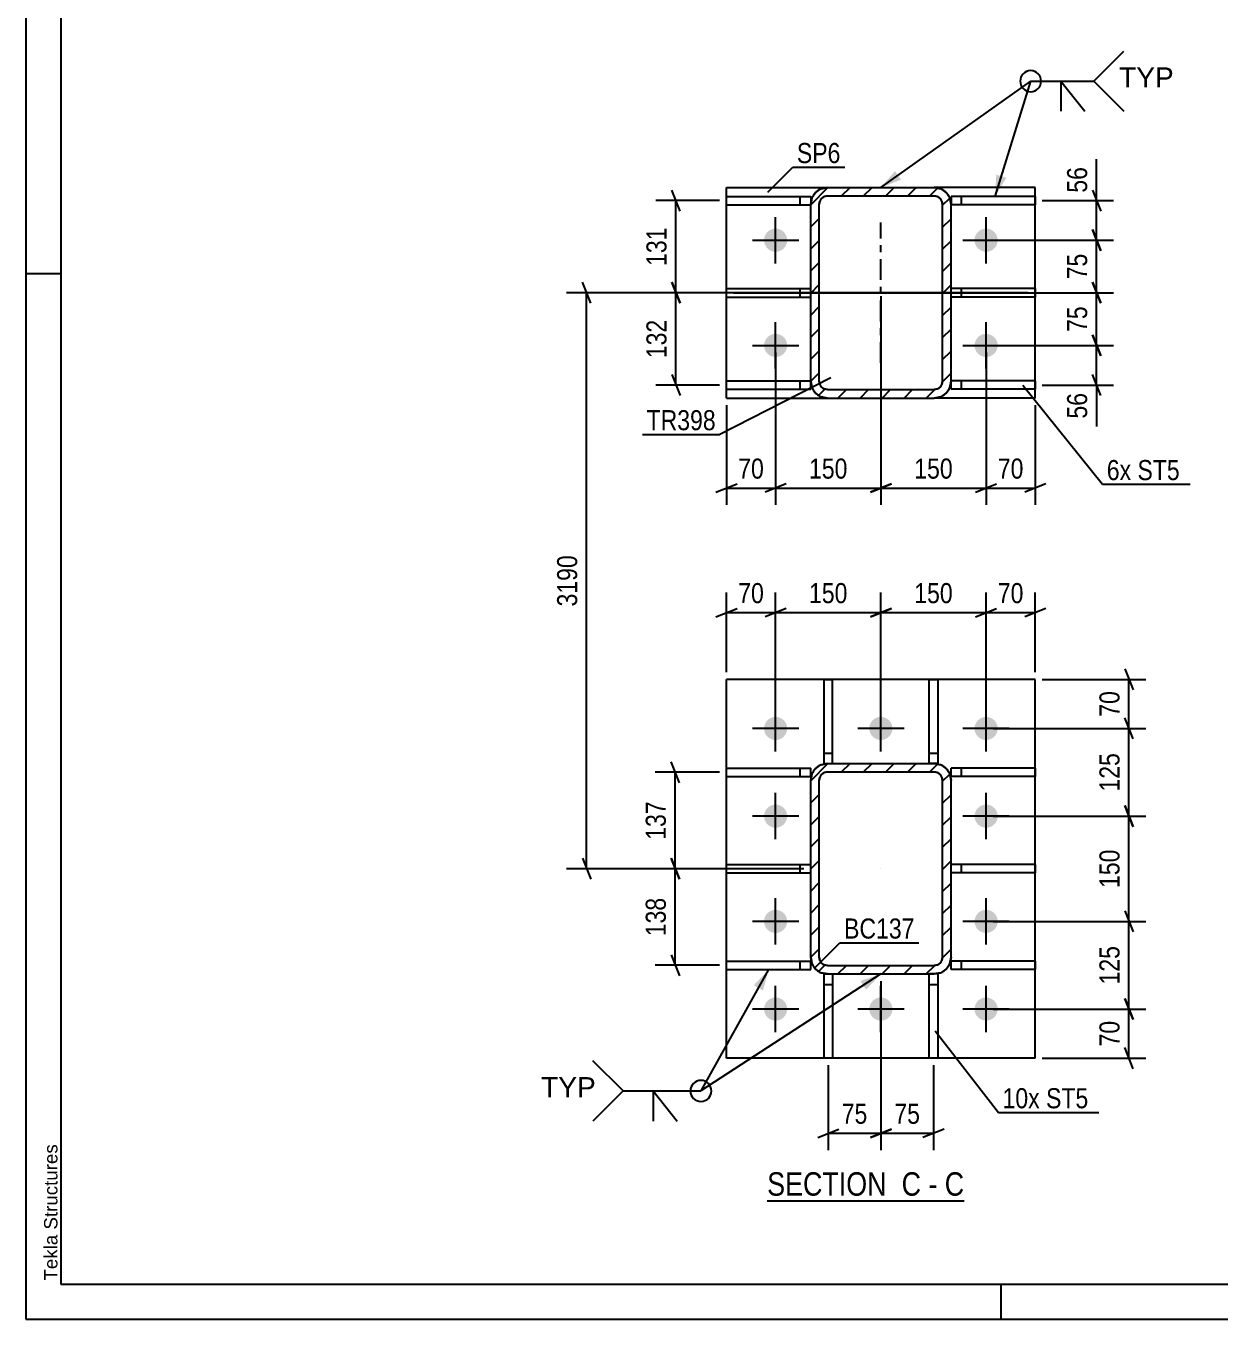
# Model space of a CAD drawing. Header units: millimetres. Extents: x -136 to 1053, y -541 to 300.
# Drawn here: x -136.4 to 33.8, y -541.1 to -356.8 of the extents above; entities that cross this region are included whole.
import ezdxf

# ---------------------------------------------------------------- set-up
doc = ezdxf.new("R2010")
doc.units = ezdxf.units.MM
doc.linetypes.add('DXK_LINE_DOT2', pattern=[3.9198, 1.9599, -1.9599])
doc.linetypes.add('DXK_LINE_DOT3', pattern=[5.9187, 2.979, -0.9799, 0.9799, -0.9799])
doc.styles.add('Arial', font='arial.ttf', dxfattribs={"height": 0.2})
doc.styles.add('Arial Narrow', font='ARIALN.TTF', dxfattribs={"height": 0.2})

# ---------------------------------------------------------------- blocks, each defined once
blk = doc.blocks.new('Unknown-335479020-1133')
at = {"color": 5, "linetype": 'Continuous'}
for p, q in [((-136.43, 299.9), (-136.43, -541.1)), ((-131.43, 294.9), (-131.43, -536.1)), ((-131.43, -392.1), (-136.43, -392.1)), ((-131.43, -536.1), (1047.57, -536.1)), ((2.57, -541.1), (2.57, -536.1)), ((-136.43, -541.1), (1052.57, -541.1))]:
    blk.add_line(p, q, dxfattribs=at)
at = {"color": 174, "linetype": 'Continuous', "style": 'Arial'}
blk.add_text('Tekla Structures', height=1.9102, rotation=90, dxfattribs=at).set_placement((-131.93, -535.6))
blk = doc.blocks.new('Unknown-335479020-14 - 3444')
at = {"color": 6, "linetype": 'Continuous'}
blk.add_line((-30.78, -524.25), (-2.71, -524.25), dxfattribs=at)
at = {"color": 0, "linetype": 'Continuous'}
for points in [[(-12.67, -523.5), (-12.67, -520), (-30.78, -520), (-30.78, -523.5)], [(-8.85, -523.5), (-8.85, -520), (-11.62, -520), (-11.62, -523.5)], [(-6.53, -523.5), (-6.53, -520), (-7.8, -520), (-7.8, -523.5)], [(-2.71, -523.5), (-2.71, -520), (-5.48, -520), (-5.48, -523.5)]]:
    blk.add_wipeout(points, dxfattribs=at)
at = {"color": 7, "linetype": 'Continuous', "style": 'Arial Narrow'}
for s, p in [('SECTION ', (-30.78, -523.5)), ('C', (-11.62, -523.5)), ('C', (-5.48, -523.5)), ('-', (-7.8, -523.5))]:
    blk.add_text(s, height=3.34, dxfattribs=at).set_placement(p)
blk = doc.blocks.new('Part-335479020-3489 - 3444')
at = {"color": 2, "linetype": 'Continuous'}
for p, q in [((-36.58, -395.4), (-36.58, -394.2)), ((-36.58, -394.2), (-24.58, -394.2)), ((-36.58, -395.4), (-24.58, -395.4))]:
    blk.add_line(p, q, dxfattribs=at)
at = {"color": 7, "linetype": 'DXK_LINE_DOT2'}
for p, q in [((-26.08, -395.4), (-26.08, -394.2)), ((-24.58, -395.4), (-24.58, -394.2))]:
    blk.add_line(p, q, dxfattribs=at)
blk = doc.blocks.new('Part-335479020-3537 - 3444')
at = {"color": 2, "linetype": 'Continuous'}
for p, q in [((-22.68, -461.9), (-22.68, -449.9)), ((-22.68, -449.9), (-21.48, -449.9)), ((-21.48, -461.9), (-21.48, -449.9)), ((-22.68, -461.9), (-22.18, -461.9))]:
    blk.add_line(p, q, dxfattribs=at)
at = {"color": 7, "linetype": 'DXK_LINE_DOT2'}
for p, q in [((-22.68, -460.4), (-21.48, -460.4)), ((-22.18, -461.9), (-21.48, -461.9))]:
    blk.add_line(p, q, dxfattribs=at)
blk = doc.blocks.new('Part-335479020-3514 - 3444')
at = {"color": 2, "linetype": 'Continuous'}
for p, q in [((7.42, -407.35), (-4.58, -407.35)), ((-4.58, -408.55), (-4.58, -407.4)), ((7.42, -407.35), (7.42, -408.55)), ((7.42, -408.55), (-4.58, -408.55))]:
    blk.add_line(p, q, dxfattribs=at)
at = {"color": 7, "linetype": 'DXK_LINE_DOT2'}
for p, q in [((-4.58, -407.4), (-4.58, -407.35)), ((-4.58, -407.35), (-4.58, -407.4)), ((-3.08, -408.55), (-3.08, -407.35))]:
    blk.add_line(p, q, dxfattribs=at)
blk = doc.blocks.new('Part-335479020-3499 - 3444')
at = {"color": 2, "linetype": 'Continuous'}
for p, q in [((-36.58, -408.55), (-36.58, -407.35)), ((-36.58, -407.35), (-24.58, -407.35)), ((-24.58, -408.55), (-24.58, -407.4)), ((-36.58, -408.55), (-24.58, -408.55))]:
    blk.add_line(p, q, dxfattribs=at)
at = {"color": 7, "linetype": 'DXK_LINE_DOT2'}
for p, q in [((-26.08, -408.55), (-26.08, -407.35)), ((-24.58, -407.4), (-24.58, -407.35)), ((-24.58, -407.35), (-24.58, -407.4))]:
    blk.add_line(p, q, dxfattribs=at)
blk = doc.blocks.new('Bolt-335479020-3459 - 3444')
at = {"linetype": 'Continuous'}
for points in [[(-31.23, -456.9, -1), (-27.93, -456.9, -1)], [(-16.23, -456.9, -1), (-12.93, -456.9, -1)], [(-1.23, -456.9, -1), (2.07, -456.9, -1)], [(-31.23, -469.4, -1), (-27.93, -469.4, -1)], [(-1.23, -469.4, -1), (2.07, -469.4, -1)], [(-31.23, -484.4, -1), (-27.93, -484.4, -1)], [(-1.23, -484.4, -1), (2.07, -484.4, -1)], [(-31.23, -496.9, -1), (-27.93, -496.9, -1)], [(-16.23, -496.9, -1), (-12.93, -496.9, -1)], [(-1.23, -496.9, -1), (2.07, -496.9, -1)]]:
    blk.add_hatch(color=1, dxfattribs=at).paths.add_polyline_path(points)
at = {"color": 1, "linetype": 'Continuous'}
for p, q in [((-29.58, -460.2), (-29.58, -453.6)), ((-14.58, -460.2), (-14.58, -453.6)), ((0.42, -460.2), (0.42, -453.6)), ((-26.28, -456.9), (-32.88, -456.9)), ((-11.28, -456.9), (-17.88, -456.9)), ((3.72, -456.9), (-2.88, -456.9)), ((-29.58, -472.7), (-29.58, -466.1)), ((0.42, -472.7), (0.42, -466.1)), ((-26.28, -469.4), (-32.88, -469.4)), ((3.72, -469.4), (-2.88, -469.4)), ((-29.58, -487.7), (-29.58, -481.1)), ((0.42, -487.7), (0.42, -481.1)), ((-26.28, -484.4), (-32.88, -484.4)), ((3.72, -484.4), (-2.88, -484.4)), ((-29.58, -500.2), (-29.58, -493.6)), ((-14.58, -500.2), (-14.58, -493.6)), ((0.42, -500.2), (0.42, -493.6)), ((-26.28, -496.9), (-32.88, -496.9)), ((-11.28, -496.9), (-17.88, -496.9)), ((3.72, -496.9), (-2.88, -496.9))]:
    blk.add_line(p, q, dxfattribs=at)
blk = doc.blocks.new('Bolt-335479020-3460 - 3444')
at = {"linetype": 'Continuous'}
for points in [[(-31.23, -387.3, -1), (-27.93, -387.3, -1)], [(-1.23, -387.3, -1), (2.07, -387.3, -1)], [(-31.23, -402.3, -1), (-27.93, -402.3, -1)], [(-1.23, -402.3, -1), (2.07, -402.3, -1)]]:
    blk.add_hatch(color=1, dxfattribs=at).paths.add_polyline_path(points)
at = {"color": 1, "linetype": 'Continuous'}
for p, q in [((-29.58, -390.6), (-29.58, -384)), ((0.42, -390.6), (0.42, -384)), ((-32.88, -387.3), (-26.28, -387.3)), ((-2.88, -387.3), (3.72, -387.3)), ((-29.58, -405.6), (-29.58, -399)), ((0.42, -405.6), (0.42, -399)), ((-32.88, -402.3), (-26.28, -402.3)), ((-2.88, -402.3), (3.72, -402.3))]:
    blk.add_line(p, q, dxfattribs=at)
blk = doc.blocks.new('Part-335479020-3494 - 3444')
at = {"color": 2, "linetype": 'Continuous'}
for p, q in [((-36.58, -382.25), (-36.58, -381.05)), ((-36.58, -381.05), (-24.58, -381.05)), ((-24.58, -381.05), (-24.58, -382.2)), ((-36.58, -382.25), (-24.58, -382.25))]:
    blk.add_line(p, q, dxfattribs=at)
at = {"color": 7, "linetype": 'DXK_LINE_DOT2'}
for p, q in [((-26.08, -382.25), (-26.08, -381.05)), ((-24.58, -382.2), (-24.58, -382.25))]:
    blk.add_line(p, q, dxfattribs=at)
blk = doc.blocks.new('Part-335479020-3504 - 3444')
at = {"color": 2, "linetype": 'Continuous'}
for p, q in [((7.42, -394.2), (-4.58, -394.2)), ((7.42, -394.2), (7.42, -395.4)), ((7.42, -395.4), (-4.58, -395.4))]:
    blk.add_line(p, q, dxfattribs=at)
at = {"color": 7, "linetype": 'DXK_LINE_DOT2'}
for p, q in [((-4.58, -395.4), (-4.58, -394.2)), ((-3.08, -395.4), (-3.08, -394.2))]:
    blk.add_line(p, q, dxfattribs=at)
blk = doc.blocks.new('Part-335479020-3509 - 3444')
at = {"color": 2, "linetype": 'Continuous'}
for p, q in [((7.42, -381.05), (-4.58, -381.05)), ((-4.58, -381.05), (-4.58, -382.2)), ((7.42, -381.05), (7.42, -382.25)), ((7.42, -382.25), (-4.58, -382.25))]:
    blk.add_line(p, q, dxfattribs=at)
at = {"color": 7, "linetype": 'DXK_LINE_DOT2'}
for p, q in [((-3.08, -382.25), (-3.08, -381.05)), ((-4.58, -382.2), (-4.58, -382.25))]:
    blk.add_line(p, q, dxfattribs=at)
blk = doc.blocks.new('Part-335479020-3542 - 3444')
at = {"color": 2, "linetype": 'Continuous'}
for p, q in [((-36.58, -477.5), (-36.58, -476.3)), ((-36.58, -476.3), (-24.58, -476.3)), ((-36.58, -477.5), (-24.58, -477.5))]:
    blk.add_line(p, q, dxfattribs=at)
at = {"color": 7, "linetype": 'DXK_LINE_DOT2'}
for p, q in [((-26.08, -477.5), (-26.08, -476.3)), ((-24.58, -477.5), (-24.58, -476.3))]:
    blk.add_line(p, q, dxfattribs=at)
blk = doc.blocks.new('Part-335479020-3547 - 3444')
at = {"color": 2, "linetype": 'Continuous'}
for p, q in [((-36.58, -491.25), (-36.58, -490.05)), ((-36.58, -490.05), (-24.58, -490.05)), ((-24.58, -491.25), (-24.58, -490.05)), ((-36.58, -491.25), (-24.58, -491.25))]:
    blk.add_line(p, q, dxfattribs=at)
at = {"color": 7, "linetype": 'DXK_LINE_DOT2'}
blk.add_line((-26.08, -491.25), (-26.08, -490.05), dxfattribs=at)
blk = doc.blocks.new('Part-335479020-3552 - 3444')
at = {"color": 2, "linetype": 'Continuous'}
for p, q in [((-36.58, -463.75), (-36.58, -462.55)), ((-36.58, -462.55), (-24.58, -462.55)), ((-24.58, -463.75), (-24.58, -462.55)), ((-36.58, -463.75), (-24.58, -463.75))]:
    blk.add_line(p, q, dxfattribs=at)
at = {"color": 7, "linetype": 'DXK_LINE_DOT2'}
blk.add_line((-26.08, -463.75), (-26.08, -462.55), dxfattribs=at)
blk = doc.blocks.new('Part-335479020-3557 - 3444')
at = {"color": 2, "linetype": 'Continuous'}
for p, q in [((7.42, -476.3), (-4.58, -476.3)), ((7.42, -476.3), (7.42, -477.5)), ((7.42, -477.5), (-4.58, -477.5))]:
    blk.add_line(p, q, dxfattribs=at)
at = {"color": 7, "linetype": 'DXK_LINE_DOT2'}
for p, q in [((-4.58, -477.5), (-4.58, -476.3)), ((-3.08, -477.5), (-3.08, -476.3))]:
    blk.add_line(p, q, dxfattribs=at)
blk = doc.blocks.new('Part-335479020-3562 - 3444')
at = {"color": 2, "linetype": 'Continuous'}
for p, q in [((7.42, -490.05), (-4.58, -490.05)), ((-4.58, -491.25), (-4.58, -490.05)), ((7.42, -490.05), (7.42, -491.25)), ((7.42, -491.25), (-4.58, -491.25))]:
    blk.add_line(p, q, dxfattribs=at)
at = {"color": 7, "linetype": 'DXK_LINE_DOT2'}
blk.add_line((-3.08, -491.25), (-3.08, -490.05), dxfattribs=at)
blk = doc.blocks.new('Part-335479020-3567 - 3444')
at = {"color": 2, "linetype": 'Continuous'}
for p, q in [((7.42, -462.55), (-4.58, -462.55)), ((-4.58, -463.75), (-4.58, -462.55)), ((7.42, -462.55), (7.42, -463.75)), ((7.42, -463.75), (-4.58, -463.75))]:
    blk.add_line(p, q, dxfattribs=at)
at = {"color": 7, "linetype": 'DXK_LINE_DOT2'}
blk.add_line((-3.08, -463.75), (-3.08, -462.55), dxfattribs=at)
blk = doc.blocks.new('Part-335479020-3593 - 3444')
at = {"color": 2, "linetype": 'Continuous'}
for p, q in [((-36.58, -503.9), (-36.58, -449.9)), ((7.42, -449.9), (-36.58, -449.9)), ((7.42, -503.9), (7.42, -449.9)), ((7.42, -503.9), (-36.58, -503.9))]:
    blk.add_line(p, q, dxfattribs=at)
blk = doc.blocks.new('Part-335479020-3576 - 3444')
at = {"linetype": 'Continuous'}
h = blk.add_hatch(dxfattribs=at)
h.set_pattern_fill('', scale=0.7, style=0, pattern_type=0)
h.set_pattern_definition([(45, (-24.5786, -489.5001), (-1.57154, 1.57154), [])])
h.paths.add_polyline_path([(-24.58, -464.3), (-24.58, -489.5), (-24.4, -490.42), (-23.88, -491.2), (-23.1, -491.72), (-22.18, -491.9), (-6.98, -491.9), (-6.06, -491.72), (-5.28, -491.2), (-4.76, -490.42), (-4.58, -489.5), (-4.58, -464.3), (-4.76, -463.38), (-5.28, -462.6), (-6.06, -462.08), (-6.98, -461.9), (-22.18, -461.9), (-23.1, -462.08), (-23.88, -462.6), (-24.4, -463.38)])
h.paths.add_polyline_path([(-23.03, -463.45), (-22.64, -463.19), (-22.18, -463.1), (-6.98, -463.1), (-6.52, -463.19), (-6.13, -463.45), (-5.87, -463.84), (-5.78, -464.3), (-5.78, -489.5), (-5.87, -489.96), (-6.13, -490.35), (-6.52, -490.61), (-6.98, -490.7), (-22.18, -490.7), (-22.64, -490.61), (-23.03, -490.35), (-23.29, -489.96), (-23.38, -489.5), (-23.38, -464.3), (-23.29, -463.84)])
at = {"color": 7, "linetype": 'DXK_LINE_DOT2'}
for p, q in [((-23.1, -462.08), (-22.18, -461.9)), ((-22.18, -461.9), (-6.98, -461.9)), ((-6.98, -461.9), (-6.06, -462.08)), ((-24.58, -464.3), (-24.4, -463.38)), ((-24.58, -489.5), (-24.58, -464.3)), ((-23.29, -463.84), (-23.38, -464.3)), ((-23.38, -489.5), (-23.38, -464.3)), ((-22.18, -463.1), (-22.64, -463.19)), ((-22.18, -463.1), (-6.98, -463.1)), ((-6.52, -463.19), (-6.98, -463.1)), ((-5.78, -464.3), (-5.87, -463.84)), ((-5.78, -489.5), (-5.78, -464.3)), ((-4.76, -463.38), (-4.58, -464.3)), ((-4.58, -489.5), (-4.58, -464.3)), ((-24.4, -490.42), (-24.58, -489.5)), ((-23.38, -489.5), (-23.29, -489.96)), ((-5.87, -489.96), (-5.78, -489.5)), ((-4.58, -489.5), (-4.76, -490.42)), ((-22.18, -491.9), (-23.1, -491.72)), ((-22.64, -490.61), (-22.18, -490.7)), ((-22.18, -490.7), (-6.98, -490.7)), ((-22.18, -491.9), (-6.98, -491.9)), ((-6.98, -490.7), (-6.52, -490.61)), ((-6.06, -491.72), (-6.98, -491.9))]:
    blk.add_line(p, q, dxfattribs=at)
at = {"color": 2, "linetype": 'Continuous'}
for p, q in [((-22.18, -461.9), (-23.1, -462.08)), ((-22.18, -461.9), (-6.98, -461.9)), ((-6.06, -462.08), (-6.98, -461.9)), ((-24.4, -463.38), (-24.58, -464.3)), ((-24.58, -489.5), (-24.58, -464.3)), ((-23.38, -464.3), (-23.29, -463.84)), ((-23.38, -489.5), (-23.38, -464.3)), ((-22.64, -463.19), (-22.18, -463.1)), ((-22.18, -463.1), (-6.98, -463.1)), ((-6.98, -463.1), (-6.52, -463.19)), ((-5.87, -463.84), (-5.78, -464.3)), ((-5.78, -489.5), (-5.78, -464.3)), ((-4.58, -464.3), (-4.76, -463.38)), ((-4.58, -489.5), (-4.58, -464.3)), ((-24.58, -489.5), (-24.4, -490.42)), ((-23.29, -489.96), (-23.38, -489.5)), ((-5.78, -489.5), (-5.87, -489.96)), ((-4.76, -490.42), (-4.58, -489.5)), ((-23.1, -491.72), (-22.18, -491.9)), ((-22.18, -490.7), (-22.64, -490.61)), ((-22.18, -490.7), (-6.98, -490.7)), ((-22.18, -491.9), (-6.98, -491.9)), ((-6.52, -490.61), (-6.98, -490.7)), ((-6.98, -491.9), (-6.06, -491.72))]:
    blk.add_line(p, q, dxfattribs=at)
at = {"color": 7, "linetype": 'DXK_LINE_DOT3'}
blk.add_line((-14.58, -476.9), (-14.58, -476.9), dxfattribs=at)
at = {"color": 7, "linetype": 'DXK_LINE_DOT2'}
for centre, radius, start, end in [((-22.18, -464.3), 2.4, 112.5, 157.5), ((-6.98, -464.3), 2.4, 22.5, 67.5), ((-22.18, -464.3), 1.2, 112.5, 157.5), ((-6.98, -464.3), 1.2, 22.5, 67.5), ((-22.18, -489.5), 1.2, 202.5, 247.5), ((-6.98, -489.5), 1.2, 292.5, 337.5), ((-22.18, -489.5), 2.4, 202.5, 247.5), ((-6.98, -489.5), 2.4, 292.5, 337.5)]:
    blk.add_arc(centre, radius, start, end, dxfattribs=at)
at = {"color": 2, "linetype": 'Continuous'}
for centre, radius, start, end in [((-22.18, -464.3), 2.4, 112.5, 157.5), ((-6.98, -464.3), 2.4, 22.5, 67.5), ((-22.18, -464.3), 1.2, 112.5, 157.5), ((-6.98, -464.3), 1.2, 22.5, 67.5), ((-22.18, -489.5), 1.2, 202.5, 247.5), ((-6.98, -489.5), 1.2, 292.5, 337.5), ((-22.18, -489.5), 2.4, 202.5, 247.5), ((-6.98, -489.5), 2.4, 292.5, 337.5)]:
    blk.add_arc(centre, radius, start, end, dxfattribs=at)
blk = doc.blocks.new('Part-335479020-3581 - 3444')
at = {"linetype": 'Continuous'}
h = blk.add_hatch(dxfattribs=at)
h.set_pattern_fill('', scale=0.7, style=0, pattern_type=0)
h.set_pattern_definition([(45, (-24.5786, -407.4001), (-1.57154, 1.57154), [])])
h.paths.add_polyline_path([(-24.58, -382.2), (-24.58, -407.4), (-24.4, -408.32), (-23.88, -409.1), (-23.1, -409.62), (-22.18, -409.8), (-6.98, -409.8), (-6.06, -409.62), (-5.28, -409.1), (-4.76, -408.32), (-4.58, -407.4), (-4.58, -382.2), (-4.76, -381.28), (-5.28, -380.5), (-6.06, -379.98), (-6.98, -379.8), (-22.18, -379.8), (-23.1, -379.98), (-23.88, -380.5), (-24.4, -381.28)])
h.paths.add_polyline_path([(-23.03, -381.35), (-22.64, -381.09), (-22.18, -381), (-6.98, -381), (-6.52, -381.09), (-6.13, -381.35), (-5.87, -381.74), (-5.78, -382.2), (-5.78, -407.4), (-5.87, -407.86), (-6.13, -408.25), (-6.52, -408.51), (-6.98, -408.6), (-22.18, -408.6), (-22.64, -408.51), (-23.03, -408.25), (-23.29, -407.86), (-23.38, -407.4), (-23.38, -382.2), (-23.29, -381.74)])
at = {"color": 7, "linetype": 'DXK_LINE_DOT2'}
for p, q in [((-24.58, -382.2), (-24.4, -381.28)), ((-23.1, -379.98), (-22.18, -379.8)), ((-22.18, -381), (-22.64, -381.09)), ((-22.18, -379.8), (-6.98, -379.8)), ((-22.18, -381), (-6.98, -381)), ((-6.98, -379.8), (-6.06, -379.98)), ((-6.52, -381.09), (-6.98, -381)), ((-4.76, -381.28), (-4.58, -382.2)), ((-24.58, -407.4), (-24.58, -382.2)), ((-23.29, -381.74), (-23.38, -382.2)), ((-23.38, -407.4), (-23.38, -382.2)), ((-5.78, -382.2), (-5.87, -381.74)), ((-5.78, -407.4), (-5.78, -382.2)), ((-4.58, -407.4), (-4.58, -382.2)), ((-24.4, -408.32), (-24.58, -407.4)), ((-23.38, -407.4), (-23.29, -407.86)), ((-5.87, -407.86), (-5.78, -407.4)), ((-4.58, -407.4), (-4.76, -408.32)), ((-22.64, -408.51), (-22.18, -408.6)), ((-22.18, -408.6), (-6.98, -408.6)), ((-6.98, -408.6), (-6.52, -408.51)), ((-22.18, -409.8), (-23.1, -409.62)), ((-22.18, -409.8), (-6.98, -409.8)), ((-6.06, -409.62), (-6.98, -409.8))]:
    blk.add_line(p, q, dxfattribs=at)
at = {"color": 2, "linetype": 'Continuous'}
for p, q in [((-24.4, -381.28), (-24.58, -382.2)), ((-22.18, -379.8), (-23.1, -379.98)), ((-22.64, -381.09), (-22.18, -381)), ((-22.18, -379.8), (-6.98, -379.8)), ((-22.18, -381), (-6.98, -381)), ((-6.06, -379.98), (-6.98, -379.8)), ((-6.98, -381), (-6.52, -381.09)), ((-4.58, -382.2), (-4.76, -381.28)), ((-24.58, -407.4), (-24.58, -382.2)), ((-23.38, -382.2), (-23.29, -381.74)), ((-23.38, -407.4), (-23.38, -382.2)), ((-5.87, -381.74), (-5.78, -382.2)), ((-5.78, -407.4), (-5.78, -382.2)), ((-4.58, -407.4), (-4.58, -382.2)), ((-24.58, -407.4), (-24.4, -408.32)), ((-23.29, -407.86), (-23.38, -407.4)), ((-5.78, -407.4), (-5.87, -407.86)), ((-4.76, -408.32), (-4.58, -407.4)), ((-22.18, -408.6), (-22.64, -408.51)), ((-22.18, -408.6), (-6.98, -408.6)), ((-6.52, -408.51), (-6.98, -408.6)), ((-23.1, -409.62), (-22.18, -409.8)), ((-22.18, -409.8), (-6.98, -409.8)), ((-6.98, -409.8), (-6.06, -409.62))]:
    blk.add_line(p, q, dxfattribs=at)
at = {"color": 7, "linetype": 'DXK_LINE_DOT3'}
for p, q in [((-14.58, -404.8), (-14.58, -384.8)), ((-24.58, -394.8), (-4.58, -394.8))]:
    blk.add_line(p, q, dxfattribs=at)
at = {"color": 7, "linetype": 'DXK_LINE_DOT2'}
for centre, radius, start, end in [((-22.18, -382.2), 2.4, 112.5, 157.5), ((-22.18, -382.2), 1.2, 112.5, 157.5), ((-6.98, -382.2), 1.2, 22.5, 67.5), ((-6.98, -382.2), 2.4, 22.5, 67.5), ((-22.18, -407.4), 2.4, 202.5, 247.5), ((-22.18, -407.4), 1.2, 202.5, 247.5), ((-6.98, -407.4), 1.2, 292.5, 337.5), ((-6.98, -407.4), 2.4, 292.5, 337.5)]:
    blk.add_arc(centre, radius, start, end, dxfattribs=at)
at = {"color": 2, "linetype": 'Continuous'}
for centre, radius, start, end in [((-22.18, -382.2), 2.4, 112.5, 157.5), ((-22.18, -382.2), 1.2, 112.5, 157.5), ((-6.98, -382.2), 1.2, 22.5, 67.5), ((-6.98, -382.2), 2.4, 22.5, 67.5), ((-22.18, -407.4), 2.4, 202.5, 247.5), ((-22.18, -407.4), 1.2, 202.5, 247.5), ((-6.98, -407.4), 1.2, 292.5, 337.5), ((-6.98, -407.4), 2.4, 292.5, 337.5)]:
    blk.add_arc(centre, radius, start, end, dxfattribs=at)
blk = doc.blocks.new('Part-335479020-3608 - 3444')
at = {"color": 2, "linetype": 'Continuous'}
for p, q in [((-36.58, -409.8), (-36.58, -379.8)), ((-36.58, -379.8), (-22.18, -379.8)), ((7.42, -379.8), (-6.98, -379.8)), ((7.42, -409.8), (7.42, -379.8)), ((-36.58, -409.8), (-22.18, -409.8)), ((7.42, -409.8), (-6.98, -409.8))]:
    blk.add_line(p, q, dxfattribs=at)
at = {"color": 7, "linetype": 'DXK_LINE_DOT2'}
for p, q in [((-22.18, -379.8), (-6.98, -379.8)), ((-22.18, -409.8), (-6.98, -409.8))]:
    blk.add_line(p, q, dxfattribs=at)
blk = doc.blocks.new('Part-335479020-3613 - 3444')
at = {"color": 2, "linetype": 'Continuous'}
for p, q in [((-7.68, -503.9), (-7.68, -491.9)), ((-6.48, -491.9), (-6.98, -491.9)), ((-6.48, -491.9), (-6.48, -503.9)), ((-6.48, -503.9), (-7.68, -503.9))]:
    blk.add_line(p, q, dxfattribs=at)
at = {"color": 7, "linetype": 'DXK_LINE_DOT2'}
for p, q in [((-6.98, -491.9), (-7.68, -491.9)), ((-7.68, -493.4), (-6.48, -493.4))]:
    blk.add_line(p, q, dxfattribs=at)
blk = doc.blocks.new('Part-335479020-3618 - 3444')
at = {"color": 2, "linetype": 'Continuous'}
for p, q in [((-22.68, -503.9), (-22.68, -491.9)), ((-22.68, -491.9), (-22.18, -491.9)), ((-21.48, -491.9), (-21.48, -503.9)), ((-21.48, -503.9), (-22.68, -503.9))]:
    blk.add_line(p, q, dxfattribs=at)
at = {"color": 7, "linetype": 'DXK_LINE_DOT2'}
for p, q in [((-22.18, -491.9), (-21.48, -491.9)), ((-22.68, -493.4), (-21.48, -493.4))]:
    blk.add_line(p, q, dxfattribs=at)
blk = doc.blocks.new('Part-335479020-3623 - 3444')
at = {"color": 2, "linetype": 'Continuous'}
for p, q in [((-7.68, -461.9), (-7.68, -449.9)), ((-7.68, -449.9), (-6.48, -449.9)), ((-6.48, -449.9), (-6.48, -461.9)), ((-6.48, -461.9), (-6.98, -461.9))]:
    blk.add_line(p, q, dxfattribs=at)
at = {"color": 7, "linetype": 'DXK_LINE_DOT2'}
for p, q in [((-7.68, -460.4), (-6.48, -460.4)), ((-6.98, -461.9), (-7.68, -461.9))]:
    blk.add_line(p, q, dxfattribs=at)
blk = doc.blocks.new('StraightDimension-335479020-3792 - 3444')
at = {"color": 7, "linetype": 'Continuous'}
for p, q in [((-14.58, -395.27), (-14.58, -425.04)), ((0.42, -403.3), (0.42, -425.04)), ((-13.08, -422.04), (-16.08, -423.24)), ((-1.08, -423.24), (1.92, -422.04)), ((-14.58, -422.64), (0.42, -422.64))]:
    blk.add_line(p, q, dxfattribs=at)
at = {"color": 0}
blk.add_wipeout([(-3.74, -421.89), (-3.74, -417.69), (-10.42, -417.69), (-10.42, -421.89)], dxfattribs=at)
at = {"color": 3, "style": 'Arial Narrow'}
blk.add_text('150', height=2.863, dxfattribs=at).set_placement((-9.82, -421.29))
blk = doc.blocks.new('StraightDimension-335479020-3718 - 3444')
at = {"color": 7, "linetype": 'Continuous'}
for p, q in [((20.18, -495.4), (21.38, -498.4)), ((1.42, -496.9), (23.18, -496.9)), ((20.78, -503.9), (20.78, -496.9)), ((21.38, -505.4), (20.18, -502.4)), ((8.42, -503.9), (23.18, -503.9))]:
    blk.add_line(p, q, dxfattribs=at)
at = {"color": 0}
blk.add_wipeout([(20.03, -497.97), (15.83, -497.97), (15.83, -502.83), (20.03, -502.83)], dxfattribs=at)
at = {"color": 3, "style": 'Arial Narrow'}
blk.add_text('70', height=2.863, rotation=90.0002, dxfattribs=at).set_placement((19.43, -502.23))
blk = doc.blocks.new('StraightDimension-335479020-13822 - 3444')
at = {"color": 7, "linetype": 'Continuous'}
for p, q in [((20.18, -482.9), (21.38, -485.9)), ((1.42, -484.4), (23.18, -484.4)), ((20.78, -496.9), (20.78, -484.4)), ((21.38, -498.4), (20.18, -495.4)), ((1.42, -496.9), (23.18, -496.9))]:
    blk.add_line(p, q, dxfattribs=at)
at = {"color": 0}
blk.add_wipeout([(20.03, -487.31), (15.83, -487.31), (15.83, -493.99), (20.03, -493.99)], dxfattribs=at)
at = {"color": 3, "style": 'Arial Narrow'}
blk.add_text('125', height=2.863, rotation=90.0002, dxfattribs=at).set_placement((19.43, -493.39))
blk = doc.blocks.new('StraightDimension-335479020-3812 - 3444')
at = {"color": 7, "linetype": 'Continuous'}
for p, q in [((15.57, -380.15), (16.77, -383.15)), ((8.42, -381.65), (18.57, -381.65)), ((16.17, -387.3), (16.17, -381.65)), ((16.77, -388.8), (15.57, -385.8)), ((1.42, -387.3), (18.57, -387.3))]:
    blk.add_line(p, q, dxfattribs=at)
at = {"color": 0}
blk.add_wipeout([(15.42, -376.27), (11.22, -376.27), (11.22, -381.13), (15.42, -381.13)], dxfattribs=at)
at = {"color": 7, "linetype": 'Continuous'}
blk.add_line((16.17, -381.65), (16.17, -375.74), dxfattribs=at)
blk.add_line((16.17, -381.65), (16.17, -375.74), dxfattribs=at)
at = {"color": 3, "style": 'Arial Narrow'}
blk.add_text('56', height=2.863, rotation=90.0002, dxfattribs=at).set_placement((14.82, -380.53))
blk = doc.blocks.new('StraightDimension-335479020-3759 - 3444')
at = {"color": 7, "linetype": 'Continuous'}
for p, q in [((-55.91, -396.3), (-57.11, -393.3)), ((-25.58, -394.8), (-59.36, -394.8)), ((-56.51, -476.9), (-56.51, -394.8)), ((-57.11, -475.4), (-55.91, -478.4)), ((-25.58, -476.9), (-59.36, -476.9))]:
    blk.add_line(p, q, dxfattribs=at)
at = {"color": 0}
blk.add_wipeout([(-57.26, -431.59), (-61.46, -431.59), (-61.46, -440.11), (-57.26, -440.11)], dxfattribs=at)
at = {"color": 3, "style": 'Arial Narrow'}
blk.add_text('3190', height=2.863, rotation=90.0002, dxfattribs=at).set_placement((-57.86, -439.51))
blk = doc.blocks.new('StraightDimension-335479020-13826 - 3444')
at = {"color": 7, "linetype": 'Continuous'}
for p, q in [((1.42, -456.9), (23.18, -456.9)), ((21.38, -458.4), (20.18, -455.4)), ((20.78, -469.4), (20.78, -456.9)), ((20.18, -467.9), (21.38, -470.9)), ((1.42, -469.4), (23.18, -469.4))]:
    blk.add_line(p, q, dxfattribs=at)
at = {"color": 0}
blk.add_wipeout([(20.03, -459.81), (15.83, -459.81), (15.83, -466.49), (20.03, -466.49)], dxfattribs=at)
at = {"color": 3, "style": 'Arial Narrow'}
blk.add_text('125', height=2.863, rotation=90.0002, dxfattribs=at).set_placement((19.43, -465.89))
blk = doc.blocks.new('StraightDimension-335479020-3818 - 3444')
at = {"color": 7, "linetype": 'Continuous'}
for p, q in [((15.57, -385.8), (16.77, -388.8)), ((1.42, -387.3), (18.57, -387.3)), ((16.17, -394.8), (16.17, -387.3)), ((16.77, -396.3), (15.57, -393.3)), ((-35.58, -394.8), (18.57, -394.8))]:
    blk.add_line(p, q, dxfattribs=at)
at = {"color": 0}
blk.add_wipeout([(15.42, -388.62), (11.22, -388.62), (11.22, -393.48), (15.42, -393.48)], dxfattribs=at)
at = {"color": 3, "style": 'Arial Narrow'}
blk.add_text('75', height=2.863, rotation=90.0002, dxfattribs=at).set_placement((14.82, -392.88))
blk = doc.blocks.new('StraightDimension-335479020-13824 - 3444')
at = {"color": 7, "linetype": 'Continuous'}
for p, q in [((21.38, -470.9), (20.18, -467.9)), ((1.42, -469.4), (23.18, -469.4)), ((20.78, -484.4), (20.78, -469.4)), ((20.18, -482.9), (21.38, -485.9)), ((1.42, -484.4), (23.18, -484.4))]:
    blk.add_line(p, q, dxfattribs=at)
at = {"color": 0}
blk.add_wipeout([(20.03, -473.56), (15.83, -473.56), (15.83, -480.24), (20.03, -480.24)], dxfattribs=at)
at = {"color": 3, "style": 'Arial Narrow'}
blk.add_text('150', height=2.863, rotation=90.0002, dxfattribs=at).set_placement((19.43, -479.64))
blk = doc.blocks.new('StraightDimension-335479020-3736 - 3444')
at = {"color": 7, "linetype": 'Continuous'}
for p, q in [((-43.28, -464.65), (-44.48, -461.65)), ((-37.58, -463.15), (-46.73, -463.15)), ((-43.88, -476.9), (-43.88, -463.15)), ((-44.48, -475.4), (-43.28, -478.4)), ((-37.58, -476.9), (-46.73, -476.9))]:
    blk.add_line(p, q, dxfattribs=at)
at = {"color": 0}
blk.add_wipeout([(-44.63, -466.68), (-48.83, -466.68), (-48.83, -473.37), (-44.63, -473.37)], dxfattribs=at)
at = {"color": 3, "style": 'Arial Narrow'}
blk.add_text('137', height=2.863, rotation=90.0002, dxfattribs=at).set_placement((-45.23, -472.77))
blk = doc.blocks.new('StraightDimension-335479020-3751 - 3444')
at = {"color": 7, "linetype": 'Continuous'}
for p, q in [((-43.18, -396.3), (-44.38, -393.3)), ((6.42, -394.8), (-46.63, -394.8)), ((-43.78, -407.95), (-43.78, -394.8)), ((-44.38, -406.45), (-43.18, -409.45)), ((-37.58, -407.95), (-46.63, -407.95))]:
    blk.add_line(p, q, dxfattribs=at)
at = {"color": 0}
blk.add_wipeout([(-44.53, -398.03), (-48.73, -398.03), (-48.73, -404.72), (-44.53, -404.72)], dxfattribs=at)
at = {"color": 3, "style": 'Arial Narrow'}
blk.add_text('132', height=2.863, rotation=90.0002, dxfattribs=at).set_placement((-45.13, -404.12))
blk = doc.blocks.new('StraightDimension-335479020-3666 - 3444')
at = {"color": 7, "linetype": 'Continuous'}
for p, q in [((-14.58, -492.9), (-14.58, -517)), ((-7.08, -504.9), (-7.08, -517)), ((-16.08, -515.2), (-13.08, -514)), ((-5.58, -514), (-8.58, -515.2)), ((-14.58, -514.6), (-7.08, -514.6))]:
    blk.add_line(p, q, dxfattribs=at)
at = {"color": 0}
blk.add_wipeout([(-8.4, -513.85), (-8.4, -509.65), (-13.26, -509.65), (-13.26, -513.85)], dxfattribs=at)
at = {"color": 3, "style": 'Arial Narrow'}
blk.add_text('75', height=2.863, dxfattribs=at).set_placement((-12.66, -513.25))
blk = doc.blocks.new('StraightDimension-335479020-3671 - 3444')
at = {"color": 7, "linetype": 'Continuous'}
for p, q in [((-14.58, -492.9), (-14.58, -517)), ((-22.08, -504.9), (-22.08, -517)), ((-23.58, -515.2), (-20.58, -514)), ((-13.08, -514), (-16.08, -515.2)), ((-22.08, -514.6), (-14.58, -514.6))]:
    blk.add_line(p, q, dxfattribs=at)
at = {"color": 0}
blk.add_wipeout([(-15.9, -513.85), (-15.9, -509.65), (-20.76, -509.65), (-20.76, -513.85)], dxfattribs=at)
at = {"color": 3, "style": 'Arial Narrow'}
blk.add_text('75', height=2.863, dxfattribs=at).set_placement((-20.16, -513.25))
blk = doc.blocks.new('StraightDimension-335479020-3681 - 3444')
at = {"color": 7, "linetype": 'Continuous'}
for p, q in [((-36.58, -448.9), (-36.58, -437.54)), ((-29.58, -455.9), (-29.58, -437.54)), ((-38.08, -440.99), (-35.08, -439.79)), ((-36.58, -440.39), (-29.58, -440.39)), ((-28.08, -439.79), (-31.08, -440.99))]:
    blk.add_line(p, q, dxfattribs=at)
at = {"color": 0}
blk.add_wipeout([(-30.65, -439.64), (-30.65, -435.44), (-35.51, -435.44), (-35.51, -439.64)], dxfattribs=at)
at = {"color": 3, "style": 'Arial Narrow'}
blk.add_text('70', height=2.863, dxfattribs=at).set_placement((-34.91, -439.04))
blk = doc.blocks.new('StraightDimension-335479020-13806 - 3444')
at = {"color": 7, "linetype": 'Continuous'}
for p, q in [((-29.58, -455.9), (-29.58, -437.54)), ((-14.58, -455.9), (-14.58, -437.54)), ((-28.08, -439.79), (-31.08, -440.99)), ((-29.58, -440.39), (-14.58, -440.39)), ((-16.08, -440.99), (-13.08, -439.79))]:
    blk.add_line(p, q, dxfattribs=at)
at = {"color": 0}
blk.add_wipeout([(-18.74, -439.64), (-18.74, -435.44), (-25.42, -435.44), (-25.42, -439.64)], dxfattribs=at)
at = {"color": 3, "style": 'Arial Narrow'}
blk.add_text('150', height=2.863, dxfattribs=at).set_placement((-24.82, -439.04))
blk = doc.blocks.new('StraightDimension-335479020-3691 - 3444')
at = {"color": 7, "linetype": 'Continuous'}
for p, q in [((0.42, -455.9), (0.42, -437.54)), ((7.42, -448.9), (7.42, -437.54)), ((-1.08, -440.99), (1.92, -439.79)), ((0.42, -440.39), (7.42, -440.39)), ((8.92, -439.79), (5.92, -440.99))]:
    blk.add_line(p, q, dxfattribs=at)
at = {"color": 0}
blk.add_wipeout([(6.35, -439.64), (6.35, -435.44), (1.49, -435.44), (1.49, -439.64)], dxfattribs=at)
at = {"color": 3, "style": 'Arial Narrow'}
blk.add_text('70', height=2.863, dxfattribs=at).set_placement((2.09, -439.04))
blk = doc.blocks.new('StraightDimension-335479020-3836 - 3444')
at = {"color": 7, "linetype": 'Continuous'}
for p, q in [((15.57, -400.8), (16.77, -403.8)), ((1.42, -402.3), (18.57, -402.3)), ((16.17, -407.95), (16.17, -402.3)), ((16.77, -409.45), (15.57, -406.45)), ((8.42, -407.95), (18.57, -407.95))]:
    blk.add_line(p, q, dxfattribs=at)
at = {"color": 0}
blk.add_wipeout([(15.42, -408.48), (11.22, -408.48), (11.22, -413.33), (15.42, -413.33)], dxfattribs=at)
at = {"color": 7, "linetype": 'Continuous'}
blk.add_line((16.17, -407.95), (16.17, -413.86), dxfattribs=at)
blk.add_line((16.17, -407.95), (16.17, -413.86), dxfattribs=at)
at = {"color": 3, "style": 'Arial Narrow'}
blk.add_text('56', height=2.863, rotation=90.0002, dxfattribs=at).set_placement((14.82, -412.73))
blk = doc.blocks.new('StraightDimension-335479020-3708 - 3444')
at = {"color": 7, "linetype": 'Continuous'}
for p, q in [((20.18, -448.4), (21.38, -451.4)), ((8.42, -449.9), (23.18, -449.9)), ((20.78, -456.9), (20.78, -449.9)), ((1.42, -456.9), (23.18, -456.9)), ((21.38, -458.4), (20.18, -455.4))]:
    blk.add_line(p, q, dxfattribs=at)
at = {"color": 0}
blk.add_wipeout([(20.03, -450.97), (15.83, -450.97), (15.83, -455.83), (20.03, -455.83)], dxfattribs=at)
at = {"color": 3, "style": 'Arial Narrow'}
blk.add_text('70', height=2.863, rotation=90.0002, dxfattribs=at).set_placement((19.43, -455.23))
blk = doc.blocks.new('StraightDimension-335479020-3729 - 3444')
at = {"color": 7, "linetype": 'Continuous'}
for p, q in [((-43.28, -478.4), (-44.48, -475.4)), ((-37.58, -476.9), (-46.73, -476.9)), ((-43.88, -490.65), (-43.88, -476.9)), ((-44.48, -489.15), (-43.28, -492.15)), ((-37.58, -490.65), (-46.73, -490.65))]:
    blk.add_line(p, q, dxfattribs=at)
at = {"color": 0}
blk.add_wipeout([(-44.63, -480.43), (-48.83, -480.43), (-48.83, -487.12), (-44.63, -487.12)], dxfattribs=at)
at = {"color": 3, "style": 'Arial Narrow'}
blk.add_text('138', height=2.863, rotation=90.0002, dxfattribs=at).set_placement((-45.23, -486.52))
blk = doc.blocks.new('StraightDimension-335479020-3744 - 3444')
at = {"color": 7, "linetype": 'Continuous'}
for p, q in [((-43.18, -383.15), (-44.38, -380.15)), ((-37.58, -381.65), (-46.63, -381.65)), ((-43.78, -394.8), (-43.78, -381.65)), ((-44.38, -393.3), (-43.18, -396.3)), ((6.42, -394.8), (-46.63, -394.8))]:
    blk.add_line(p, q, dxfattribs=at)
at = {"color": 0}
blk.add_wipeout([(-44.53, -384.88), (-48.73, -384.88), (-48.73, -391.57), (-44.53, -391.57)], dxfattribs=at)
at = {"color": 3, "style": 'Arial Narrow'}
blk.add_text('131', height=2.863, rotation=90.0002, dxfattribs=at).set_placement((-45.13, -390.97))
blk = doc.blocks.new('StraightDimension-335479020-3773 - 3444')
at = {"color": 7, "linetype": 'Continuous'}
for p, q in [((-29.58, -403.3), (-29.58, -425.04)), ((-36.58, -410.8), (-36.58, -425.04)), ((-38.08, -423.24), (-35.08, -422.04)), ((-28.08, -422.04), (-31.08, -423.24)), ((-36.58, -422.64), (-29.58, -422.64))]:
    blk.add_line(p, q, dxfattribs=at)
at = {"color": 0}
blk.add_wipeout([(-30.65, -421.89), (-30.65, -417.69), (-35.51, -417.69), (-35.51, -421.89)], dxfattribs=at)
at = {"color": 3, "style": 'Arial Narrow'}
blk.add_text('70', height=2.863, dxfattribs=at).set_placement((-34.91, -421.29))
blk = doc.blocks.new('StraightDimension-335479020-3783 - 3444')
at = {"color": 7, "linetype": 'Continuous'}
for p, q in [((-14.58, -395.27), (-14.58, -425.04)), ((-29.58, -403.3), (-29.58, -425.04)), ((-28.08, -422.04), (-31.08, -423.24)), ((-16.08, -423.24), (-13.08, -422.04)), ((-29.58, -422.64), (-14.58, -422.64))]:
    blk.add_line(p, q, dxfattribs=at)
at = {"color": 0}
blk.add_wipeout([(-18.74, -421.89), (-18.74, -417.69), (-25.42, -417.69), (-25.42, -421.89)], dxfattribs=at)
at = {"color": 3, "style": 'Arial Narrow'}
blk.add_text('150', height=2.863, dxfattribs=at).set_placement((-24.82, -421.29))
blk = doc.blocks.new('StraightDimension-335479020-3801 - 3444')
at = {"color": 7, "linetype": 'Continuous'}
for p, q in [((0.42, -403.3), (0.42, -425.04)), ((7.42, -410.8), (7.42, -425.04)), ((-1.08, -423.24), (1.92, -422.04)), ((8.92, -422.04), (5.92, -423.24)), ((0.42, -422.64), (7.42, -422.64))]:
    blk.add_line(p, q, dxfattribs=at)
at = {"color": 0}
blk.add_wipeout([(6.35, -421.89), (6.35, -417.69), (1.49, -417.69), (1.49, -421.89)], dxfattribs=at)
at = {"color": 3, "style": 'Arial Narrow'}
blk.add_text('70', height=2.863, dxfattribs=at).set_placement((2.09, -421.29))
blk = doc.blocks.new('StraightDimension-335479020-3827 - 3444')
at = {"color": 7, "linetype": 'Continuous'}
for p, q in [((15.57, -393.3), (16.77, -396.3)), ((-35.58, -394.8), (18.57, -394.8)), ((16.17, -402.3), (16.17, -394.8)), ((16.77, -403.8), (15.57, -400.8)), ((1.42, -402.3), (18.57, -402.3))]:
    blk.add_line(p, q, dxfattribs=at)
at = {"color": 0}
blk.add_wipeout([(15.42, -396.12), (11.22, -396.12), (11.22, -400.98), (15.42, -400.98)], dxfattribs=at)
at = {"color": 3, "style": 'Arial Narrow'}
blk.add_text('75', height=2.863, rotation=90.0002, dxfattribs=at).set_placement((14.82, -400.38))
blk = doc.blocks.new('StraightDimension-335479020-13808 - 3444')
at = {"color": 7, "linetype": 'Continuous'}
for p, q in [((-14.58, -455.9), (-14.58, -437.54)), ((0.42, -455.9), (0.42, -437.54)), ((-13.08, -439.79), (-16.08, -440.99)), ((-14.58, -440.39), (0.42, -440.39)), ((-1.08, -440.99), (1.92, -439.79))]:
    blk.add_line(p, q, dxfattribs=at)
at = {"color": 0}
blk.add_wipeout([(-3.74, -439.64), (-3.74, -435.44), (-10.42, -435.44), (-10.42, -439.64)], dxfattribs=at)
at = {"color": 3, "style": 'Arial Narrow'}
blk.add_text('150', height=2.863, dxfattribs=at).set_placement((-9.82, -439.04))
blk = doc.blocks.new('Mark-335479020-3604 - 3444')
at = {"color": 0}
blk.add_wipeout([(-20.34, -376.31), (-20.34, -373.31), (-26.55, -373.31), (-26.55, -376.31)], dxfattribs=at)
blk.add_wipeout([(-20.34, -376.31), (-20.34, -373.31), (-26.55, -373.31), (-26.55, -376.31)], dxfattribs=at)
at = {"color": 30, "linetype": 'Continuous'}
for p, q in [((-30.69, -380.45), (-27.15, -376.91)), ((-27.15, -376.91), (-19.74, -376.91))]:
    blk.add_line(p, q, dxfattribs=at)
at = {"color": 3, "style": 'Arial Narrow'}
blk.add_text('SP6', height=2.863, dxfattribs=at).set_placement((-26.55, -376.31))
blk = doc.blocks.new('MarkSet-335479020-3936 - 3444')
at = {"color": 0}
blk.add_wipeout([(8.06, -511.04), (8.06, -508.04), (2.76, -508.04), (2.76, -511.04)], dxfattribs=at)
blk.add_wipeout([(8.06, -511.04), (8.06, -508.04), (2.76, -508.04), (2.76, -511.04)], dxfattribs=at)
at = {"color": 30, "linetype": 'Continuous'}
blk.add_line((-6.84, -499.98), (2.16, -511.64), dxfattribs=at)
at = {"color": 3, "style": 'Arial Narrow'}
blk.add_text('10x', height=2.863, dxfattribs=at).set_placement((2.76, -511.04))
at = {"color": 0}
blk.add_wipeout([(14.99, -511.04), (14.99, -508.04), (8.96, -508.04), (8.96, -511.04)], dxfattribs=at)
blk.add_wipeout([(14.99, -511.04), (14.99, -508.04), (8.96, -508.04), (8.96, -511.04)], dxfattribs=at)
at = {"color": 30, "linetype": 'Continuous'}
blk.add_line((2.16, -511.64), (16.49, -511.64), dxfattribs=at)
at = {"color": 3, "style": 'Arial Narrow'}
blk.add_text('ST5', height=2.863, dxfattribs=at).set_placement((8.96, -511.04))
blk = doc.blocks.new('Mark-335479020-3572 - 3444')
at = {"color": 0}
blk.add_wipeout([(-9.77, -486.85), (-9.77, -483.85), (-19.82, -483.85), (-19.82, -486.85)], dxfattribs=at)
blk.add_wipeout([(-9.77, -486.85), (-9.77, -483.85), (-19.82, -483.85), (-19.82, -486.85)], dxfattribs=at)
at = {"color": 30, "linetype": 'Continuous'}
for p, q in [((-23.95, -490.99), (-20.42, -487.45)), ((-20.42, -487.45), (-9.17, -487.45))]:
    blk.add_line(p, q, dxfattribs=at)
at = {"color": 3, "style": 'Arial Narrow'}
blk.add_text('BC137', height=2.863, dxfattribs=at).set_placement((-19.82, -486.85))
blk = doc.blocks.new('WeldMark-335479020-3842 - 3444')
at = {"linetype": 'Continuous'}
for points in [[(-11.7, -378.67), (-14.58, -379.8), (-12.57, -377.45)], [(3.3, -378.41), (1.7, -381.05), (1.87, -377.96)]]:
    blk.add_hatch(color=30, dxfattribs=at).paths.add_polyline_path(points)
at = {"color": 30, "linetype": 'Continuous'}
for p, q in [((-14.58, -379.8), (6.77, -364.63)), ((1.7, -381.05), (6.77, -364.63)), ((6.77, -364.63), (15.77, -364.63))]:
    blk.add_line(p, q, dxfattribs=at)
at = {"color": 3, "linetype": 'Continuous'}
for q in [(14.49, -368.91), (11.06, -368.91)]:
    blk.add_line((11.06, -364.63), q, dxfattribs=at)
for start, end in [(90, 270), (270, 90)]:
    blk.add_arc((6.77, -364.63), 1.5, start, end, dxfattribs=at)
at = {"color": 0, "linetype": 'Continuous'}
blk.add_wipeout([(27.15, -365.53), (27.15, -362.53), (19.37, -362.53), (19.37, -365.53)], dxfattribs=at)
blk.add_wipeout([(27.15, -365.53), (27.15, -362.53), (19.37, -362.53), (19.37, -365.53)], dxfattribs=at)
at = {"color": 3, "linetype": 'Continuous'}
for q in [(20.06, -360.34), (20.06, -368.91)]:
    blk.add_line((15.77, -364.63), q, dxfattribs=at)
at = {"color": 3, "linetype": 'Continuous', "style": 'Arial'}
blk.add_text('TYP', height=2.865, dxfattribs=at).set_placement((19.37, -365.53))
blk = doc.blocks.new('Mark-335479020-3577 - 3444')
at = {"color": 0}
blk.add_wipeout([(-38.11, -414.39), (-38.11, -411.39), (-47.97, -411.39), (-47.97, -414.39)], dxfattribs=at)
blk.add_wipeout([(-38.11, -414.39), (-38.11, -411.39), (-47.97, -411.39), (-47.97, -414.39)], dxfattribs=at)
at = {"color": 30, "linetype": 'Continuous'}
for p in [(-21.69, -406.93), (-48.57, -414.99)]:
    blk.add_line(p, (-37.51, -414.99), dxfattribs=at)
at = {"color": 3, "style": 'Arial Narrow'}
blk.add_text('TR398', height=2.863, dxfattribs=at).set_placement((-47.97, -414.39))
blk = doc.blocks.new('WeldMark-335479020-3860 - 3444')
at = {"linetype": 'Continuous'}
for points in [[(-32.69, -493.51), (-30.58, -491.25), (-31.38, -494.24)], [(-17.5, -492.91), (-14.58, -491.9), (-16.69, -494.16)]]:
    blk.add_hatch(color=30, dxfattribs=at).paths.add_polyline_path(points)
at = {"color": 30, "linetype": 'Continuous'}
for p in [(-30.58, -491.25), (-14.58, -491.9), (-51.33, -508.57)]:
    blk.add_line(p, (-40.23, -508.57), dxfattribs=at)
at = {"color": 3, "linetype": 'Continuous'}
for q in [(-43.61, -512.86), (-47.04, -512.86)]:
    blk.add_line((-47.04, -508.57), q, dxfattribs=at)
for start, end in [(90, 270), (270, 90)]:
    blk.add_arc((-40.23, -508.57), 1.5, start, end, dxfattribs=at)
at = {"color": 0, "linetype": 'Continuous'}
blk.add_wipeout([(-55.23, -509.47), (-55.23, -506.47), (-63, -506.47), (-63, -509.47)], dxfattribs=at)
blk.add_wipeout([(-55.23, -509.47), (-55.23, -506.47), (-63, -506.47), (-63, -509.47)], dxfattribs=at)
at = {"color": 3, "linetype": 'Continuous'}
for q in [(-55.61, -504.28), (-55.61, -512.86)]:
    blk.add_line((-51.33, -508.57), q, dxfattribs=at)
at = {"color": 3, "linetype": 'Continuous', "style": 'Arial'}
blk.add_text('TYP', height=2.865, dxfattribs=at).set_placement((-63, -509.47))
blk = doc.blocks.new('MarkSet-335479020-3904 - 3444')
at = {"color": 0}
blk.add_wipeout([(21.09, -421.5), (21.09, -418.5), (17.62, -418.5), (17.62, -421.5)], dxfattribs=at)
blk.add_wipeout([(21.09, -421.5), (21.09, -418.5), (17.62, -418.5), (17.62, -421.5)], dxfattribs=at)
at = {"color": 30, "linetype": 'Continuous'}
blk.add_line((5.63, -407.98), (17.02, -422.1), dxfattribs=at)
at = {"color": 3, "style": 'Arial Narrow'}
blk.add_text('6x', height=2.863, dxfattribs=at).set_placement((17.62, -421.5))
at = {"color": 0}
blk.add_wipeout([(28.01, -421.5), (28.01, -418.5), (21.99, -418.5), (21.99, -421.5)], dxfattribs=at)
blk.add_wipeout([(28.01, -421.5), (28.01, -418.5), (21.99, -418.5), (21.99, -421.5)], dxfattribs=at)
at = {"color": 30, "linetype": 'Continuous'}
blk.add_line((17.02, -422.1), (29.51, -422.1), dxfattribs=at)
at = {"color": 3, "style": 'Arial Narrow'}
blk.add_text('ST5', height=2.863, dxfattribs=at).set_placement((21.99, -421.5))

msp = doc.modelspace()

# ---------------------------------------------------------------- block references
for name in ['Unknown-335479020-1133', 'Part-335479020-3608 - 3444', 'Part-335479020-3494 - 3444', 'Part-335479020-3581 - 3444', 'Part-335479020-3509 - 3444', 'Bolt-335479020-3460 - 3444', 'Part-335479020-3489 - 3444', 'Part-335479020-3504 - 3444', 'Part-335479020-3499 - 3444', 'Part-335479020-3514 - 3444', 'Part-335479020-3593 - 3444', 'Part-335479020-3537 - 3444', 'Part-335479020-3623 - 3444', 'Bolt-335479020-3459 - 3444', 'Part-335479020-3552 - 3444', 'Part-335479020-3576 - 3444', 'Part-335479020-3567 - 3444', 'Part-335479020-3542 - 3444', 'Part-335479020-3557 - 3444', 'Part-335479020-3547 - 3444', 'Part-335479020-3562 - 3444', 'Part-335479020-3618 - 3444', 'Part-335479020-3613 - 3444']:
    msp.add_blockref(name, (0, 0))

# ---------------------------------------------------------------- next in the draw order: block references
for name in ['StraightDimension-335479020-3812 - 3444', 'StraightDimension-335479020-3759 - 3444', 'StraightDimension-335479020-3792 - 3444', 'StraightDimension-335479020-13826 - 3444', 'Mark-335479020-3572 - 3444', 'StraightDimension-335479020-3666 - 3444', 'StraightDimension-335479020-3718 - 3444', 'Unknown-335479020-14 - 3444']:
    msp.add_blockref(name, (0, 0))

# ---------------------------------------------------------------- next in the draw order: block references
for name in ['StraightDimension-335479020-3818 - 3444', 'StraightDimension-335479020-3681 - 3444', 'StraightDimension-335479020-3691 - 3444', 'StraightDimension-335479020-3736 - 3444', 'StraightDimension-335479020-13822 - 3444', 'StraightDimension-335479020-3671 - 3444', 'MarkSet-335479020-3936 - 3444']:
    msp.add_blockref(name, (0, 0))

# ---------------------------------------------------------------- next in the draw order: block references
for name in ['StraightDimension-335479020-3751 - 3444', 'StraightDimension-335479020-13806 - 3444', 'StraightDimension-335479020-3708 - 3444', 'StraightDimension-335479020-13824 - 3444', 'StraightDimension-335479020-3729 - 3444']:
    msp.add_blockref(name, (0, 0))

# ---------------------------------------------------------------- next in the draw order: block references
for name in ['StraightDimension-335479020-3744 - 3444', 'StraightDimension-335479020-3836 - 3444', 'StraightDimension-335479020-3773 - 3444', 'StraightDimension-335479020-13808 - 3444', 'WeldMark-335479020-3860 - 3444']:
    msp.add_blockref(name, (0, 0))

# ---------------------------------------------------------------- next in the draw order: block references
for name in ['WeldMark-335479020-3842 - 3444', 'Mark-335479020-3604 - 3444', 'StraightDimension-335479020-3783 - 3444', 'StraightDimension-335479020-3801 - 3444']:
    msp.add_blockref(name, (0, 0))

# ---------------------------------------------------------------- next in the draw order: block references
for name in ['StraightDimension-335479020-3827 - 3444', 'Mark-335479020-3577 - 3444', 'MarkSet-335479020-3904 - 3444']:
    msp.add_blockref(name, (0, 0))

doc.saveas('drawing.dxf')
